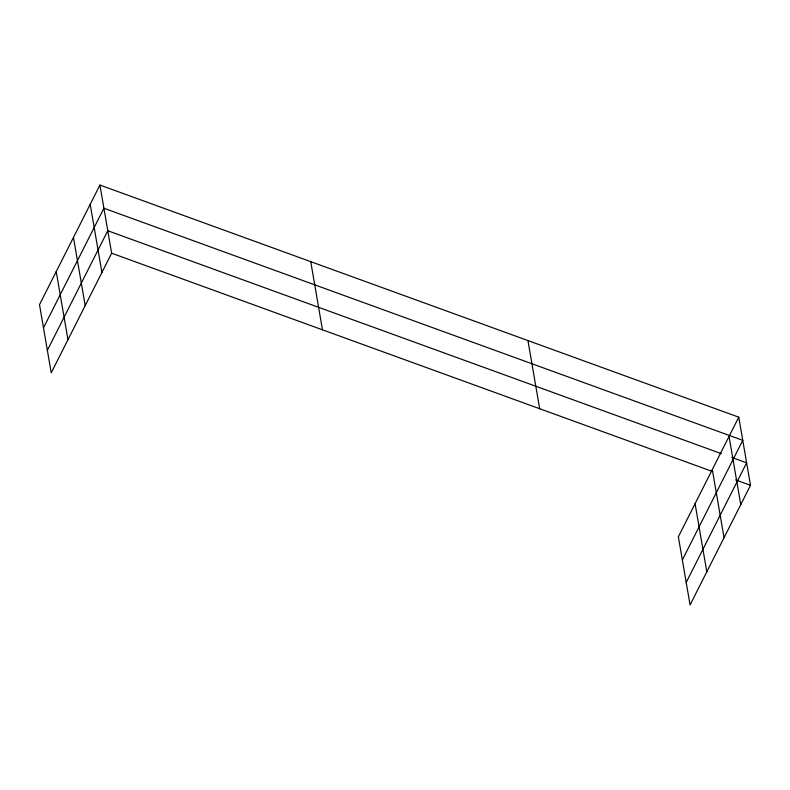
<?xml version="1.0" encoding="UTF-8"?>
<svg xmlns="http://www.w3.org/2000/svg" width="790" height="790" viewBox="0 0 790 790"><rect width="100%" height="100%" fill="white"/><g stroke="black" fill="none" stroke-linecap="round" stroke-linejoin="round"><path stroke-width="1.19" d="M99.925 185.058L39.5 304.673L51.232 372.831L111.647 253.215L99.925 185.058L738.769 417.169L750.5 485.327L690.075 604.942L678.353 536.785L738.769 417.169M43.489 327.85L103.905 208.234L742.758 440.346L682.343 559.952M47.361 350.335L107.776 230.729L721.428 453.677M686.204 582.447L746.629 462.831L731.738 457.42M111.647 253.215L712.689 471.591M735.609 479.915L750.5 485.327M729.042 436.435L740.773 504.583M712.313 469.546L724.045 537.704M695.082 503.665L706.803 571.822M527.947 340.569L539.679 408.726M310.747 261.658L322.468 329.815M90.188 204.324L101.92 272.481M73.46 237.444L85.192 305.592M56.228 271.562L67.96 339.71"/></g></svg>
